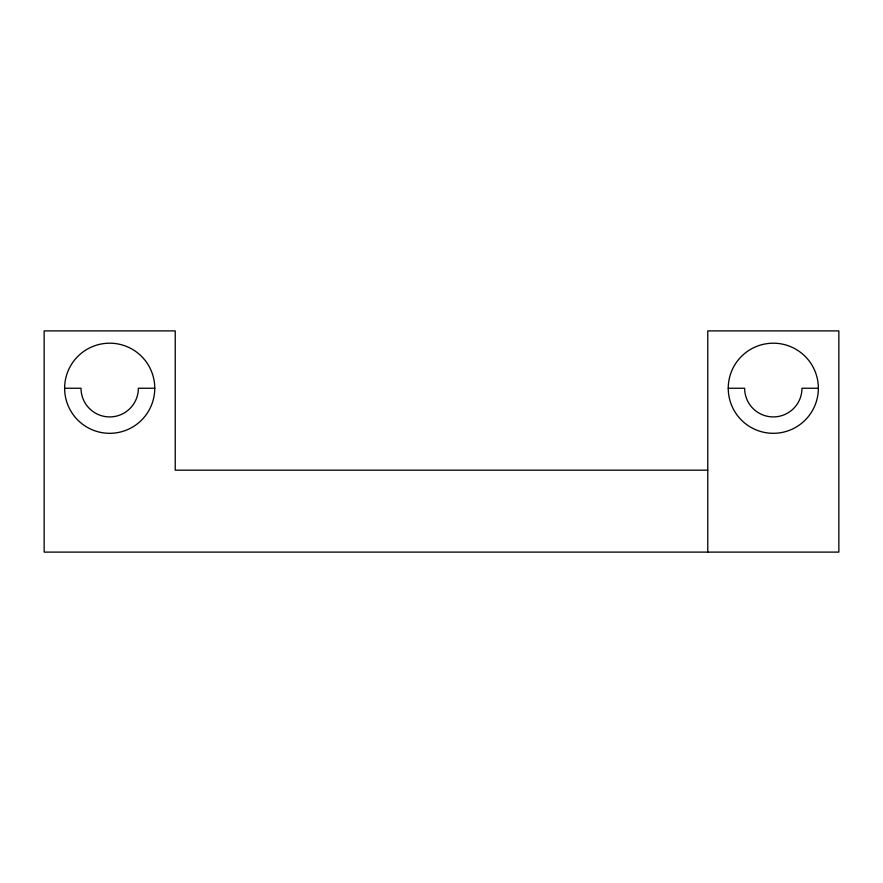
<?xml version="1.0" encoding="UTF-8"?>
<svg xmlns="http://www.w3.org/2000/svg" width="883" height="883" viewBox="0 0 883 883"><rect width="100%" height="100%" fill="white"/><g stroke="black" fill="none" stroke-linecap="round" stroke-linejoin="round"><path stroke-width="1.32" d="M64.636 388.244L81.015 388.244A28.675 28.675 0 0 0 109.691 416.919A28.675 28.675 0 0 0 138.366 388.244L154.757 388.244A45.055 45.055 0 0 0 87.163 349.226A45.055 45.055 0 0 0 87.163 427.273A45.055 45.055 0 0 0 154.757 388.244M728.243 388.244L744.634 388.244A28.675 28.675 0 0 0 773.309 416.919A28.675 28.675 0 0 0 801.985 388.244L818.364 388.244A45.055 45.055 0 0 0 750.782 349.226A45.055 45.055 0 0 0 750.782 427.273A45.055 45.055 0 0 0 818.364 388.244M707.769 470.175L175.231 470.175L175.231 330.893L44.15 330.893L44.15 552.107L838.85 552.107L838.85 330.893L707.769 330.893L707.769 552.107"/></g></svg>
